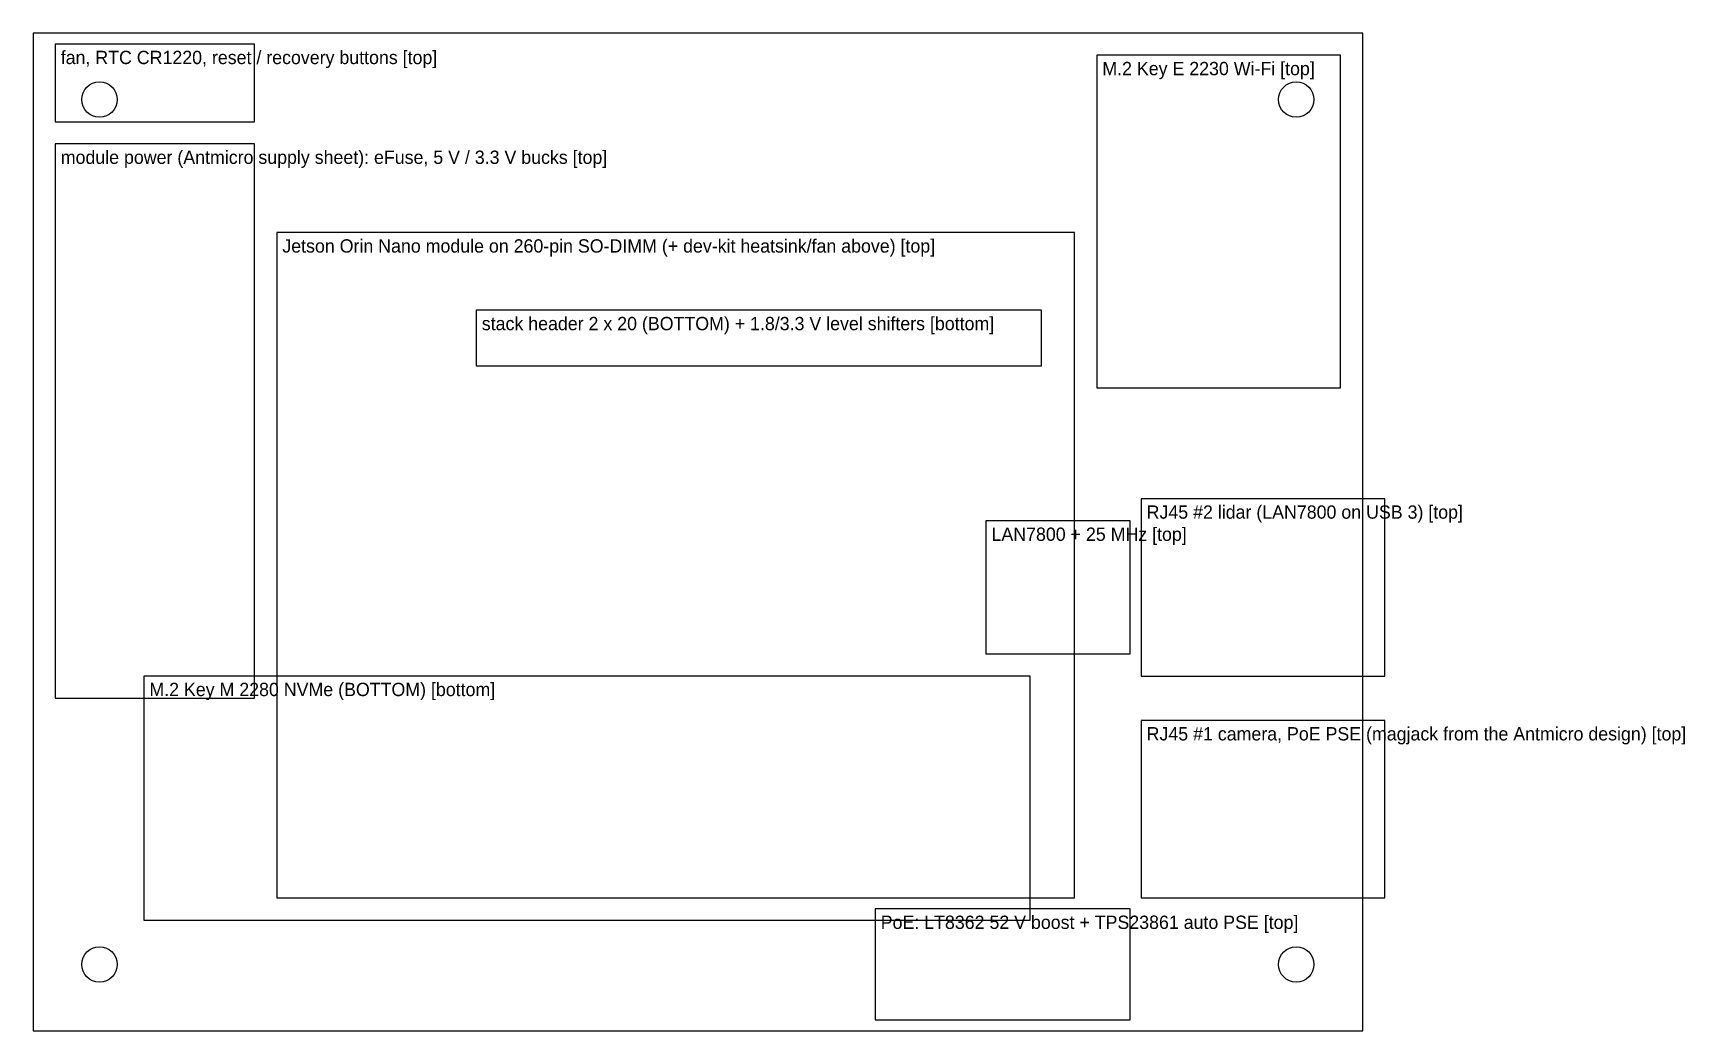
# Model space of a CAD drawing. Header units: metres. Extents: x 0 to 149, y 0 to 90.
import ezdxf

# ---------------------------------------------------------------- set-up
doc = ezdxf.new("R2010")
doc.units = ezdxf.units.M
for name, color, linetype in [('HOLES', 7, 'Continuous'), ('LABELS', 7, 'Continuous'), ('OUTLINE', 7, 'Continuous'), ('PLACEMENT', 7, 'Continuous')]:
    doc.layers.add(name, color=color, linetype=linetype)

msp = doc.modelspace()

# ---------------------------------------------------------------- linework, layer by layer
at = {"layer": 'HOLES'}
for centre in [(6, 84), (114, 84), (6, 6), (114, 6)]:
    msp.add_circle(centre, 1.6, dxfattribs=at)
at = {"layer": 'OUTLINE'}
msp.add_lwpolyline([(0, 0), (120, 0), (120, 90), (0, 90)], close=True, dxfattribs=at)
at = {"layer": 'PLACEMENT'}
for points in [[(2, 82), (20, 82), (20, 89), (2, 89)], [(96, 58), (118, 58), (118, 88), (96, 88)], [(2, 30), (20, 30), (20, 80), (2, 80)], [(22, 12), (94, 12), (94, 72), (22, 72)], [(40, 60), (91, 60), (91, 65), (40, 65)], [(100, 32), (122, 32), (122, 48), (100, 48)], [(86, 34), (99, 34), (99, 46), (86, 46)], [(10, 10), (90, 10), (90, 32), (10, 32)], [(100, 12), (122, 12), (122, 28), (100, 28)], [(76, 1), (99, 1), (99, 11), (76, 11)]]:
    msp.add_lwpolyline(points, close=True, dxfattribs=at)

# ---------------------------------------------------------------- texts
at = {"layer": 'LABELS'}
for s, p in [('fan, RTC CR1220, reset / recovery buttons [top]', (2.5, 87.2)), ('M.2 Key E 2230 Wi-Fi [top]', (96.5, 86.2)), ('module power (Antmicro supply sheet): eFuse, 5 V / 3.3 V bucks [top]', (2.5, 78.2)), ('Jetson Orin Nano module on 260-pin SO-DIMM (+ dev-kit heatsink/fan above) [top]', (22.5, 70.2)), ('stack header 2 x 20 (BOTTOM) + 1.8/3.3 V level shifters [bottom]', (40.5, 63.2)), ('RJ45 #2 lidar (LAN7800 on USB 3) [top]', (100.5, 46.2)), ('LAN7800 + 25 MHz [top]', (86.5, 44.2)), ('M.2 Key M 2280 NVMe (BOTTOM) [bottom]', (10.5, 30.2)), ('RJ45 #1 camera, PoE PSE (magjack from the Antmicro design) [top]', (100.5, 26.2)), ('PoE: LT8362 52 V boost + TPS23861 auto PSE [top]', (76.5, 9.2))]:
    msp.add_text(s, height=1.2, dxfattribs=at).set_placement(p)

doc.saveas('drawing.dxf')
